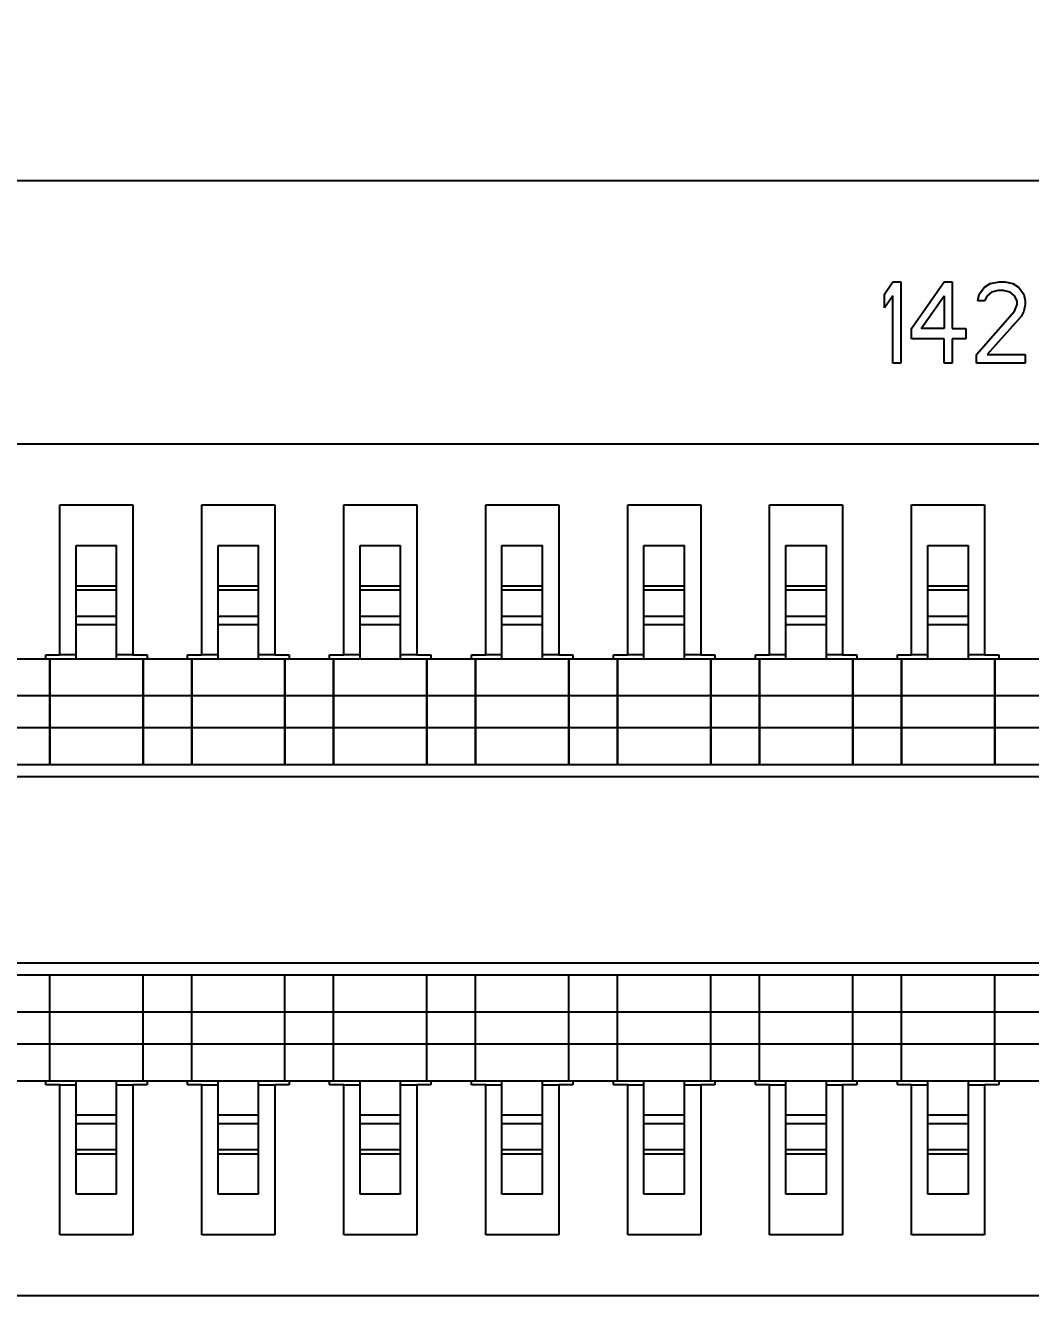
# Model space of a CAD drawing. Header units: millimetres. Extents: x 7 to 507, y -14 to 339.
# Drawn here: x 60.593 to 63.071, y 207.209 to 210.341 of the extents above; entities that cross this region are included whole.
import ezdxf

# ---------------------------------------------------------------- set-up
doc = ezdxf.new("R2010")
doc.units = ezdxf.units.MM
doc.header["$LTSCALE"] = 23.1
doc.layers.get('0').update_dxf_attribs({"linetype": 'CONTINUOUS'})
for name, color, linetype in [('01_ASM_ALL_AXIS', 7, 'CONTINUOUS'), ('_135225', 7, 'CONTINUOUS'), ('_139725', 7, 'CONTINUOUS'), ('_186646', 7, 'CONTINUOUS'), ('_209750', 7, 'CONTINUOUS'), ('_240873', 7, 'CONTINUOUS'), ('_391631', 7, 'CONTINUOUS'), ('_395873', 7, 'CONTINUOUS'), ('_437383', 7, 'CONTINUOUS'), ('_499358', 7, 'CONTINUOUS'), ('_509238', 7, 'CONTINUOUS'), ('_543160', 7, 'CONTINUOUS'), ('_548257', 7, 'CONTINUOUS'), ('_554376', 7, 'CONTINUOUS'), ('_556303', 7, 'CONTINUOUS'), ('_597289', 7, 'CONTINUOUS')]:
    doc.layers.add(name, color=color, linetype=linetype)
doc.styles.get("Standard").update_dxf_attribs({"font": 'simplex.shx', "width": 0.8})
doc.dimstyles.new('DIMSTYLE_1', dxfattribs={"dimtxt": 3, "dimasz": 3, "dimexe": 2, "dimexo": 0.35, "dimgap": 0.75, "dimtad": 1, "dimdec": 3, "dimzin": 0, "dimdsep": 46, "dimtxsty": 'Standard', "dimcen": 0.09, "dimadec": 3, "dimazin": 0, "dimtp": 0.001, "dimtm": 0.001, "dimtfac": 1, "dimtdec": 3, "dimtofl": 0, "dimtmove": 0, "dimatfit": 3, "dimfxl": 0, "dimtolj": 1, "dimtzin": 0, "dimarcsym": 0})

# ---------------------------------------------------------------- blocks, each defined once
blk = doc.blocks.new('_FILLED')
at = {"color": 0, "linetype": 'ByBlock'}
blk.add_solid([(0, 0), (-1, 0.1333), (-1, -0.1333)], dxfattribs=at)
blk = doc.blocks.new('*D1819')
at = {"color": 2}
for p, q in [((63.2181, 215.867), (63.2181, 217.117)), ((68.8681, 215.867), (68.8681, 217.117)), ((63.2181, 208.6085), (63.2181, 215.867)), ((68.8681, 209.1733), (68.8681, 215.867)), ((63.2181, 215.117), (31.2544, 215.117)), ((31.2544, 215.117), (66.0431, 215.117)), ((73.8681, 215.117), (66.0431, 215.117)), ((68.8681, 215.117), (73.8681, 215.117))]:
    blk.add_line(p, q, dxfattribs=at)
at = {"color": 2, "xscale": 3, "yscale": 3, "zscale": 3}
blk.add_blockref('_FILLED', (63.2181, 215.117), dxfattribs=at)
at = {"color": 2, "xscale": 3, "yscale": 3, "zscale": 3, "rotation": 180}
blk.add_blockref('_FILLED', (68.8681, 215.117), dxfattribs=at)

msp = doc.modelspace()

# ---------------------------------------------------------------- linework, layer by layer
at = {"color": 7}
msp.add_line((58.0681, 209.9585), (67.6654, 209.9585), dxfattribs=at)
at = {"color": 2}
for p, q in [((67.6981, 209.3085), (58.7381, 209.3085)), ((58.7381, 207.2085), (67.6981, 207.2085))]:
    msp.add_line(p, q, dxfattribs=at)
at = {"color": 4}
for p, q in [((60.6781, 208.7885), (60.6781, 209.1585)), ((60.6781, 209.1585), (60.8581, 209.1585)), ((60.8581, 209.1585), (60.8581, 208.7885)), ((61.0281, 208.7885), (61.0281, 209.1585)), ((61.0281, 209.1585), (61.2081, 209.1585)), ((61.2081, 209.1585), (61.2081, 208.7885)), ((61.3781, 208.7885), (61.3781, 209.1585)), ((61.3781, 209.1585), (61.5581, 209.1585)), ((61.5581, 209.1585), (61.5581, 208.7885)), ((61.7281, 208.7885), (61.7281, 209.1585)), ((61.7281, 209.1585), (61.9081, 209.1585)), ((61.9081, 209.1585), (61.9081, 208.7885)), ((62.0781, 208.7885), (62.0781, 209.1585)), ((62.0781, 209.1585), (62.2581, 209.1585)), ((62.2581, 209.1585), (62.2581, 208.7885)), ((62.4281, 208.7885), (62.4281, 209.1585)), ((62.4281, 209.1585), (62.6081, 209.1585)), ((62.6081, 209.1585), (62.6081, 208.7885)), ((62.7781, 208.7885), (62.7781, 209.1585)), ((62.7781, 209.1585), (62.9581, 209.1585)), ((62.9581, 209.1585), (62.9581, 208.7885)), ((60.7181, 208.7885), (60.6781, 208.7885)), ((60.8581, 208.7885), (60.8181, 208.7885)), ((61.0681, 208.7885), (61.0281, 208.7885)), ((61.2081, 208.7885), (61.1681, 208.7885)), ((61.4181, 208.7885), (61.3781, 208.7885)), ((61.5581, 208.7885), (61.5181, 208.7885)), ((61.7681, 208.7885), (61.7281, 208.7885)), ((61.9081, 208.7885), (61.8681, 208.7885)), ((62.1181, 208.7885), (62.0781, 208.7885)), ((62.2581, 208.7885), (62.2181, 208.7885)), ((62.4681, 208.7885), (62.4281, 208.7885)), ((62.6081, 208.7885), (62.5681, 208.7885)), ((62.8181, 208.7885), (62.7781, 208.7885)), ((62.9581, 208.7885), (62.9181, 208.7885)), ((60.6781, 207.3585), (60.6781, 207.7285)), ((60.6781, 207.7285), (60.7181, 207.7285)), ((60.8181, 207.7285), (60.8581, 207.7285)), ((60.8581, 207.7285), (60.8581, 207.3585)), ((61.0281, 207.3585), (61.0281, 207.7285)), ((61.0281, 207.7285), (61.0681, 207.7285)), ((61.1681, 207.7285), (61.2081, 207.7285)), ((61.2081, 207.7285), (61.2081, 207.3585)), ((61.3781, 207.3585), (61.3781, 207.7285)), ((61.3781, 207.7285), (61.4181, 207.7285)), ((61.5181, 207.7285), (61.5581, 207.7285)), ((61.5581, 207.7285), (61.5581, 207.3585)), ((61.7281, 207.3585), (61.7281, 207.7285)), ((61.7281, 207.7285), (61.7681, 207.7285)), ((61.8681, 207.7285), (61.9081, 207.7285)), ((61.9081, 207.7285), (61.9081, 207.3585)), ((62.0781, 207.3585), (62.0781, 207.7285)), ((62.0781, 207.7285), (62.1181, 207.7285)), ((62.2181, 207.7285), (62.2581, 207.7285)), ((62.2581, 207.7285), (62.2581, 207.3585)), ((62.4281, 207.3585), (62.4281, 207.7285)), ((62.4281, 207.7285), (62.4681, 207.7285)), ((62.5681, 207.7285), (62.6081, 207.7285)), ((62.6081, 207.7285), (62.6081, 207.3585)), ((62.7781, 207.3585), (62.7781, 207.7285)), ((62.7781, 207.7285), (62.8181, 207.7285)), ((62.9181, 207.7285), (62.9581, 207.7285)), ((62.9581, 207.7285), (62.9581, 207.3585)), ((60.8581, 207.3585), (60.6781, 207.3585)), ((61.2081, 207.3585), (61.0281, 207.3585)), ((61.5581, 207.3585), (61.3781, 207.3585)), ((61.9081, 207.3585), (61.7281, 207.3585)), ((62.2581, 207.3585), (62.0781, 207.3585)), ((62.6081, 207.3585), (62.4281, 207.3585)), ((62.9581, 207.3585), (62.7781, 207.3585))]:
    msp.add_line(p, q, dxfattribs=at)
at = {"color": 1}
for p, q in [((60.6431, 208.7785), (60.6431, 208.7885)), ((60.6431, 208.7885), (60.6781, 208.7885)), ((60.8581, 208.7885), (60.8931, 208.7885)), ((60.8931, 208.7885), (60.8931, 208.7785)), ((60.9931, 208.7785), (60.9931, 208.7885)), ((60.9931, 208.7885), (61.0281, 208.7885)), ((61.2081, 208.7885), (61.2431, 208.7885)), ((61.2431, 208.7885), (61.2431, 208.7785)), ((61.3431, 208.7785), (61.3431, 208.7885)), ((61.3431, 208.7885), (61.3781, 208.7885)), ((61.5581, 208.7885), (61.5931, 208.7885)), ((61.5931, 208.7885), (61.5931, 208.7785)), ((61.6931, 208.7785), (61.6931, 208.7885)), ((61.6931, 208.7885), (61.7281, 208.7885)), ((61.9081, 208.7885), (61.9431, 208.7885)), ((61.9431, 208.7885), (61.9431, 208.7785)), ((62.0431, 208.7785), (62.0431, 208.7885)), ((62.0431, 208.7885), (62.0781, 208.7885)), ((62.2581, 208.7885), (62.2931, 208.7885)), ((62.2931, 208.7885), (62.2931, 208.7785)), ((62.3931, 208.7785), (62.3931, 208.7885)), ((62.3931, 208.7885), (62.4281, 208.7885)), ((62.6081, 208.7885), (62.6431, 208.7885)), ((62.6431, 208.7885), (62.6431, 208.7785)), ((62.7431, 208.7785), (62.7431, 208.7885)), ((62.7431, 208.7885), (62.7781, 208.7885)), ((62.9581, 208.7885), (62.9931, 208.7885)), ((62.9931, 208.7885), (62.9931, 208.7785)), ((60.6431, 207.7285), (60.6431, 207.7385)), ((60.8931, 207.7385), (60.8931, 207.7285)), ((60.9931, 207.7285), (60.9931, 207.7385)), ((61.2431, 207.7385), (61.2431, 207.7285)), ((61.3431, 207.7285), (61.3431, 207.7385)), ((61.5931, 207.7385), (61.5931, 207.7285)), ((61.6931, 207.7285), (61.6931, 207.7385)), ((61.9431, 207.7385), (61.9431, 207.7285)), ((62.0431, 207.7285), (62.0431, 207.7385)), ((62.2931, 207.7385), (62.2931, 207.7285)), ((62.3931, 207.7285), (62.3931, 207.7385)), ((62.6431, 207.7385), (62.6431, 207.7285)), ((62.7431, 207.7285), (62.7431, 207.7385)), ((62.9931, 207.7385), (62.9931, 207.7285)), ((60.6781, 207.7285), (60.6431, 207.7285)), ((60.8931, 207.7285), (60.8581, 207.7285)), ((61.0281, 207.7285), (60.9931, 207.7285)), ((61.2431, 207.7285), (61.2081, 207.7285)), ((61.3781, 207.7285), (61.3431, 207.7285)), ((61.5931, 207.7285), (61.5581, 207.7285)), ((61.7281, 207.7285), (61.6931, 207.7285)), ((61.9431, 207.7285), (61.9081, 207.7285)), ((62.0781, 207.7285), (62.0431, 207.7285)), ((62.2931, 207.7285), (62.2581, 207.7285)), ((62.4281, 207.7285), (62.3931, 207.7285)), ((62.6431, 207.7285), (62.6081, 207.7285)), ((62.7781, 207.7285), (62.7431, 207.7285)), ((62.9931, 207.7285), (62.9581, 207.7285))]:
    msp.add_line(p, q, dxfattribs=at)
at = {"layer": '01_ASM_ALL_AXIS', "color": 4}
for p, q in [((62.7115, 209.6787), (62.7315, 209.7085)), ((62.7315, 209.7085), (62.7515, 209.7085)), ((62.7515, 209.7085), (62.7515, 209.5085)), ((62.7781, 209.5936), (62.8581, 209.7085)), ((62.8581, 209.7085), (62.8781, 209.7085)), ((62.8781, 209.7085), (62.8781, 209.5936)), ((62.9581, 209.6958), (62.9715, 209.7043)), ((62.9715, 209.7043), (62.9948, 209.7085)), ((62.9948, 209.7085), (63.0081, 209.7085)), ((63.0081, 209.7085), (63.0281, 209.7043)), ((63.0281, 209.7043), (63.0415, 209.6958)), ((62.7115, 209.6447), (62.7115, 209.6787)), ((62.7315, 209.6745), (62.7115, 209.6447)), ((62.7315, 209.5085), (62.7315, 209.6745)), ((62.8015, 209.5936), (62.8581, 209.6745)), ((62.8581, 209.6745), (62.8581, 209.5936)), ((62.9415, 209.6617), (62.9448, 209.6787)), ((62.9448, 209.6787), (62.9581, 209.6958)), ((62.9648, 209.6745), (62.9581, 209.6617)), ((62.9748, 209.683), (62.9648, 209.6745)), ((62.9915, 209.6873), (62.9748, 209.683)), ((63.0048, 209.6873), (62.9915, 209.6873)), ((63.0215, 209.683), (63.0048, 209.6873)), ((63.0315, 209.6745), (63.0215, 209.683)), ((63.0381, 209.6617), (63.0315, 209.6745)), ((63.0415, 209.6958), (63.0548, 209.6787)), ((63.0548, 209.6787), (63.0581, 209.6617)), ((62.9581, 209.6617), (62.9415, 209.6617)), ((63.0315, 209.6362), (63.0381, 209.6532)), ((63.0381, 209.6532), (63.0381, 209.6617)), ((63.0581, 209.6532), (63.0548, 209.6362)), ((63.0581, 209.6617), (63.0581, 209.6532)), ((62.9381, 209.5298), (63.0315, 209.6362)), ((63.0481, 209.6234), (62.9648, 209.5298)), ((63.0548, 209.6362), (63.0481, 209.6234)), ((62.7781, 209.5681), (62.7781, 209.5936)), ((62.8581, 209.5936), (62.8015, 209.5936)), ((62.8781, 209.5936), (62.9115, 209.5936)), ((62.9115, 209.5936), (62.9115, 209.5681)), ((62.8581, 209.5681), (62.7781, 209.5681)), ((62.8581, 209.5085), (62.8581, 209.5681)), ((62.8781, 209.5681), (62.8781, 209.5085)), ((62.9115, 209.5681), (62.8781, 209.5681)), ((62.9381, 209.5085), (62.9381, 209.5298)), ((62.9648, 209.5298), (63.0581, 209.5298)), ((63.0581, 209.5298), (63.0581, 209.5085)), ((62.7515, 209.5085), (62.7315, 209.5085)), ((62.8781, 209.5085), (62.8581, 209.5085)), ((63.0581, 209.5085), (62.9381, 209.5085))]:
    msp.add_line(p, q, dxfattribs=at)
at = {"layer": '_135225', "color": 7}
for p, q in [((62.1181, 208.7785), (62.1181, 209.0585)), ((62.1181, 209.0585), (62.2181, 209.0585)), ((62.2181, 208.7785), (62.2181, 209.0585)), ((62.0531, 208.5185), (62.0531, 208.7785)), ((62.2831, 208.7785), (62.0531, 208.7785)), ((62.2831, 208.7785), (62.2831, 208.5185)), ((62.0531, 208.5185), (62.2831, 208.5185))]:
    msp.add_line(p, q, dxfattribs=at)
at = {"layer": '_135225', "color": 9}
for p, q in [((62.2181, 208.9585), (62.1181, 208.9585)), ((62.1181, 208.9493), (62.2181, 208.9493)), ((62.2181, 208.8838), (62.1181, 208.8838)), ((62.1181, 208.8635), (62.2181, 208.8635)), ((62.0531, 208.6885), (62.2831, 208.6885)), ((62.2831, 208.6085), (62.0531, 208.6085))]:
    msp.add_line(p, q, dxfattribs=at)
at = {"layer": '_139725', "color": 7}
for p, q in [((60.6531, 208.7785), (60.5331, 208.7785)), ((60.6531, 208.7785), (60.6531, 208.5185)), ((60.8831, 208.5185), (60.8831, 208.7785)), ((61.0031, 208.7785), (60.8831, 208.7785)), ((61.0031, 208.7785), (61.0031, 208.5185)), ((61.2331, 208.5185), (61.2331, 208.7785)), ((61.3531, 208.7785), (61.2331, 208.7785)), ((61.3531, 208.7785), (61.3531, 208.5185)), ((61.5831, 208.5185), (61.5831, 208.7785)), ((61.7031, 208.7785), (61.5831, 208.7785)), ((61.7031, 208.7785), (61.7031, 208.5185)), ((61.9331, 208.5185), (61.9331, 208.7785)), ((62.0531, 208.7785), (61.9331, 208.7785)), ((62.0531, 208.7785), (62.0531, 208.5185)), ((62.2831, 208.5185), (62.2831, 208.7785)), ((62.4031, 208.7785), (62.2831, 208.7785)), ((62.4031, 208.7785), (62.4031, 208.5185)), ((62.6331, 208.5185), (62.6331, 208.7785)), ((62.7531, 208.7785), (62.6331, 208.7785)), ((62.7531, 208.7785), (62.7531, 208.5185)), ((62.9831, 208.5185), (62.9831, 208.7785)), ((63.1031, 208.7785), (62.9831, 208.7785)), ((60.5331, 208.5185), (60.6531, 208.5185)), ((60.8831, 208.5185), (61.0031, 208.5185)), ((61.2331, 208.5185), (61.3531, 208.5185)), ((61.5831, 208.5185), (61.7031, 208.5185)), ((61.9331, 208.5185), (62.0531, 208.5185)), ((62.2831, 208.5185), (62.4031, 208.5185)), ((62.6331, 208.5185), (62.7531, 208.5185)), ((62.9831, 208.5185), (63.1031, 208.5185)), ((58.5725, 208.4885), (67.8638, 208.4885)), ((67.8638, 208.0285), (58.5725, 208.0285)), ((60.6531, 207.9985), (60.5331, 207.9985)), ((60.6531, 207.7385), (60.6531, 207.9985)), ((60.8831, 207.7385), (60.8831, 207.9985)), ((61.0031, 207.9985), (60.8831, 207.9985)), ((61.0031, 207.7385), (61.0031, 207.9985)), ((61.2331, 207.7385), (61.2331, 207.9985)), ((61.3531, 207.9985), (61.2331, 207.9985)), ((61.3531, 207.7385), (61.3531, 207.9985)), ((61.5831, 207.7385), (61.5831, 207.9985)), ((61.7031, 207.9985), (61.5831, 207.9985)), ((61.7031, 207.7385), (61.7031, 207.9985)), ((61.9331, 207.7385), (61.9331, 207.9985)), ((62.0531, 207.9985), (61.9331, 207.9985)), ((62.0531, 207.7385), (62.0531, 207.9985)), ((62.2831, 207.7385), (62.2831, 207.9985)), ((62.4031, 207.9985), (62.2831, 207.9985)), ((62.4031, 207.7385), (62.4031, 207.9985)), ((62.6331, 207.7385), (62.6331, 207.9985)), ((62.7531, 207.9985), (62.6331, 207.9985)), ((62.7531, 207.7385), (62.7531, 207.9985)), ((62.9831, 207.7385), (62.9831, 207.9985)), ((63.1031, 207.9985), (62.9831, 207.9985)), ((60.5331, 207.7385), (60.6531, 207.7385)), ((60.8831, 207.7385), (61.0031, 207.7385)), ((61.2331, 207.7385), (61.3531, 207.7385)), ((61.5831, 207.7385), (61.7031, 207.7385)), ((61.9331, 207.7385), (62.0531, 207.7385)), ((62.2831, 207.7385), (62.4031, 207.7385)), ((62.6331, 207.7385), (62.7531, 207.7385)), ((62.9831, 207.7385), (63.1031, 207.7385))]:
    msp.add_line(p, q, dxfattribs=at)
at = {"layer": '_139725', "color": 9}
for p, q in [((60.5331, 208.6885), (60.6531, 208.6885)), ((60.8831, 208.6885), (61.0031, 208.6885)), ((61.2331, 208.6885), (61.3531, 208.6885)), ((61.5831, 208.6885), (61.7031, 208.6885)), ((61.9331, 208.6885), (62.0531, 208.6885)), ((62.2831, 208.6885), (62.4031, 208.6885)), ((62.6331, 208.6885), (62.7531, 208.6885)), ((62.9831, 208.6885), (63.1031, 208.6885)), ((60.6531, 208.6085), (60.5331, 208.6085)), ((61.0031, 208.6085), (60.8831, 208.6085)), ((61.3531, 208.6085), (61.2331, 208.6085)), ((61.7031, 208.6085), (61.5831, 208.6085)), ((62.0531, 208.6085), (61.9331, 208.6085)), ((62.4031, 208.6085), (62.2831, 208.6085)), ((62.7531, 208.6085), (62.6331, 208.6085)), ((63.1031, 208.6085), (62.9831, 208.6085)), ((60.5331, 207.9085), (60.6531, 207.9085)), ((60.8831, 207.9085), (61.0031, 207.9085)), ((61.2331, 207.9085), (61.3531, 207.9085)), ((61.5831, 207.9085), (61.7031, 207.9085)), ((61.9331, 207.9085), (62.0531, 207.9085)), ((62.2831, 207.9085), (62.4031, 207.9085)), ((62.6331, 207.9085), (62.7531, 207.9085)), ((62.9831, 207.9085), (63.1031, 207.9085)), ((60.6531, 207.8285), (60.5331, 207.8285)), ((61.0031, 207.8285), (60.8831, 207.8285)), ((61.3531, 207.8285), (61.2331, 207.8285)), ((61.7031, 207.8285), (61.5831, 207.8285)), ((62.0531, 207.8285), (61.9331, 207.8285)), ((62.4031, 207.8285), (62.2831, 207.8285)), ((62.7531, 207.8285), (62.6331, 207.8285)), ((63.1031, 207.8285), (62.9831, 207.8285))]:
    msp.add_line(p, q, dxfattribs=at)
at = {"layer": '_186646', "color": 7}
for p, q in [((60.6531, 207.7385), (60.6531, 207.9985)), ((60.8831, 207.9985), (60.6531, 207.9985)), ((60.8831, 207.7385), (60.8831, 207.9985)), ((60.6531, 207.7385), (60.8831, 207.7385)), ((60.7181, 207.4585), (60.7181, 207.7385)), ((60.8181, 207.4585), (60.8181, 207.7385)), ((60.8181, 207.4585), (60.7181, 207.4585))]:
    msp.add_line(p, q, dxfattribs=at)
at = {"layer": '_186646', "color": 9}
for p, q in [((60.6531, 207.9085), (60.8831, 207.9085)), ((60.8831, 207.8285), (60.6531, 207.8285)), ((60.8181, 207.6535), (60.7181, 207.6535)), ((60.7181, 207.6333), (60.8181, 207.6333)), ((60.8181, 207.5677), (60.7181, 207.5677)), ((60.7181, 207.5585), (60.8181, 207.5585))]:
    msp.add_line(p, q, dxfattribs=at)
at = {"layer": '_209750', "color": 7}
for p, q in [((61.4181, 208.7785), (61.4181, 209.0585)), ((61.4181, 209.0585), (61.5181, 209.0585)), ((61.5181, 208.7785), (61.5181, 209.0585)), ((61.3531, 208.5185), (61.3531, 208.7785)), ((61.5831, 208.7785), (61.3531, 208.7785)), ((61.5831, 208.7785), (61.5831, 208.5185)), ((61.3531, 208.5185), (61.5831, 208.5185))]:
    msp.add_line(p, q, dxfattribs=at)
at = {"layer": '_209750', "color": 9}
for p, q in [((61.5181, 208.9585), (61.4181, 208.9585)), ((61.4181, 208.9493), (61.5181, 208.9493)), ((61.5181, 208.8838), (61.4181, 208.8838)), ((61.4181, 208.8635), (61.5181, 208.8635)), ((61.3531, 208.6885), (61.5831, 208.6885)), ((61.5831, 208.6085), (61.3531, 208.6085))]:
    msp.add_line(p, q, dxfattribs=at)
at = {"layer": '_240873', "color": 7}
for p, q in [((62.0531, 207.7385), (62.0531, 207.9985)), ((62.2831, 207.9985), (62.0531, 207.9985)), ((62.2831, 207.7385), (62.2831, 207.9985)), ((62.0531, 207.7385), (62.2831, 207.7385)), ((62.1181, 207.4585), (62.1181, 207.7385)), ((62.2181, 207.4585), (62.2181, 207.7385)), ((62.2181, 207.4585), (62.1181, 207.4585))]:
    msp.add_line(p, q, dxfattribs=at)
at = {"layer": '_240873', "color": 9}
for p, q in [((62.0531, 207.9085), (62.2831, 207.9085)), ((62.2831, 207.8285), (62.0531, 207.8285)), ((62.2181, 207.6535), (62.1181, 207.6535)), ((62.1181, 207.6333), (62.2181, 207.6333)), ((62.2181, 207.5677), (62.1181, 207.5677)), ((62.1181, 207.5585), (62.2181, 207.5585))]:
    msp.add_line(p, q, dxfattribs=at)
at = {"layer": '_391631', "color": 7}
for p, q in [((61.7681, 208.7785), (61.7681, 209.0585)), ((61.7681, 209.0585), (61.8681, 209.0585)), ((61.8681, 208.7785), (61.8681, 209.0585)), ((61.7031, 208.5185), (61.7031, 208.7785)), ((61.9331, 208.7785), (61.7031, 208.7785)), ((61.9331, 208.7785), (61.9331, 208.5185)), ((61.7031, 208.5185), (61.9331, 208.5185))]:
    msp.add_line(p, q, dxfattribs=at)
at = {"layer": '_391631', "color": 9}
for p, q in [((61.8681, 208.9585), (61.7681, 208.9585)), ((61.7681, 208.9493), (61.8681, 208.9493)), ((61.8681, 208.8838), (61.7681, 208.8838)), ((61.7681, 208.8635), (61.8681, 208.8635)), ((61.7031, 208.6885), (61.9331, 208.6885)), ((61.9331, 208.6085), (61.7031, 208.6085))]:
    msp.add_line(p, q, dxfattribs=at)
at = {"layer": '_395873', "color": 7}
for p, q in [((62.4031, 207.7385), (62.4031, 207.9985)), ((62.6331, 207.9985), (62.4031, 207.9985)), ((62.6331, 207.7385), (62.6331, 207.9985)), ((62.4031, 207.7385), (62.6331, 207.7385)), ((62.4681, 207.4585), (62.4681, 207.7385)), ((62.5681, 207.4585), (62.5681, 207.7385)), ((62.5681, 207.4585), (62.4681, 207.4585))]:
    msp.add_line(p, q, dxfattribs=at)
at = {"layer": '_395873', "color": 9}
for p, q in [((62.4031, 207.9085), (62.6331, 207.9085)), ((62.6331, 207.8285), (62.4031, 207.8285)), ((62.5681, 207.6535), (62.4681, 207.6535)), ((62.4681, 207.6333), (62.5681, 207.6333)), ((62.5681, 207.5677), (62.4681, 207.5677)), ((62.4681, 207.5585), (62.5681, 207.5585))]:
    msp.add_line(p, q, dxfattribs=at)
at = {"layer": '_437383', "color": 7}
for p, q in [((62.8181, 208.7785), (62.8181, 209.0585)), ((62.8181, 209.0585), (62.9181, 209.0585)), ((62.9181, 208.7785), (62.9181, 209.0585)), ((62.7531, 208.5185), (62.7531, 208.7785)), ((62.9831, 208.7785), (62.7531, 208.7785)), ((62.9831, 208.7785), (62.9831, 208.5185)), ((62.7531, 208.5185), (62.9831, 208.5185))]:
    msp.add_line(p, q, dxfattribs=at)
at = {"layer": '_437383', "color": 9}
for p, q in [((62.9181, 208.9585), (62.8181, 208.9585)), ((62.8181, 208.9493), (62.9181, 208.9493)), ((62.9181, 208.8838), (62.8181, 208.8838)), ((62.8181, 208.8635), (62.9181, 208.8635)), ((62.7531, 208.6885), (62.9831, 208.6885)), ((62.9831, 208.6085), (62.7531, 208.6085))]:
    msp.add_line(p, q, dxfattribs=at)
at = {"layer": '_499358', "color": 7}
for p, q in [((61.3531, 207.7385), (61.3531, 207.9985)), ((61.5831, 207.9985), (61.3531, 207.9985)), ((61.5831, 207.7385), (61.5831, 207.9985)), ((61.3531, 207.7385), (61.5831, 207.7385)), ((61.4181, 207.4585), (61.4181, 207.7385)), ((61.5181, 207.4585), (61.5181, 207.7385)), ((61.5181, 207.4585), (61.4181, 207.4585))]:
    msp.add_line(p, q, dxfattribs=at)
at = {"layer": '_499358', "color": 9}
for p, q in [((61.3531, 207.9085), (61.5831, 207.9085)), ((61.5831, 207.8285), (61.3531, 207.8285)), ((61.5181, 207.6535), (61.4181, 207.6535)), ((61.4181, 207.6333), (61.5181, 207.6333)), ((61.5181, 207.5677), (61.4181, 207.5677)), ((61.4181, 207.5585), (61.5181, 207.5585))]:
    msp.add_line(p, q, dxfattribs=at)
at = {"layer": '_509238', "color": 7}
for p, q in [((61.0031, 207.7385), (61.0031, 207.9985)), ((61.2331, 207.9985), (61.0031, 207.9985)), ((61.2331, 207.7385), (61.2331, 207.9985)), ((61.0031, 207.7385), (61.2331, 207.7385)), ((61.0681, 207.4585), (61.0681, 207.7385)), ((61.1681, 207.4585), (61.1681, 207.7385)), ((61.1681, 207.4585), (61.0681, 207.4585))]:
    msp.add_line(p, q, dxfattribs=at)
at = {"layer": '_509238', "color": 9}
for p, q in [((61.0031, 207.9085), (61.2331, 207.9085)), ((61.2331, 207.8285), (61.0031, 207.8285)), ((61.1681, 207.6535), (61.0681, 207.6535)), ((61.0681, 207.6333), (61.1681, 207.6333)), ((61.1681, 207.5677), (61.0681, 207.5677)), ((61.0681, 207.5585), (61.1681, 207.5585))]:
    msp.add_line(p, q, dxfattribs=at)
at = {"layer": '_543160', "color": 7}
for p, q in [((61.0681, 208.7785), (61.0681, 209.0585)), ((61.0681, 209.0585), (61.1681, 209.0585)), ((61.1681, 208.7785), (61.1681, 209.0585)), ((61.0031, 208.5185), (61.0031, 208.7785)), ((61.2331, 208.7785), (61.0031, 208.7785)), ((61.2331, 208.7785), (61.2331, 208.5185)), ((61.0031, 208.5185), (61.2331, 208.5185))]:
    msp.add_line(p, q, dxfattribs=at)
at = {"layer": '_543160', "color": 9}
for p, q in [((61.1681, 208.9585), (61.0681, 208.9585)), ((61.0681, 208.9493), (61.1681, 208.9493)), ((61.1681, 208.8838), (61.0681, 208.8838)), ((61.0681, 208.8635), (61.1681, 208.8635)), ((61.0031, 208.6885), (61.2331, 208.6885)), ((61.2331, 208.6085), (61.0031, 208.6085))]:
    msp.add_line(p, q, dxfattribs=at)
at = {"layer": '_548257', "color": 7}
for p, q in [((60.7181, 208.7785), (60.7181, 209.0585)), ((60.7181, 209.0585), (60.8181, 209.0585)), ((60.8181, 208.7785), (60.8181, 209.0585)), ((60.6531, 208.5185), (60.6531, 208.7785)), ((60.8831, 208.7785), (60.6531, 208.7785)), ((60.8831, 208.7785), (60.8831, 208.5185)), ((60.6531, 208.5185), (60.8831, 208.5185))]:
    msp.add_line(p, q, dxfattribs=at)
at = {"layer": '_548257', "color": 9}
for p, q in [((60.8181, 208.9585), (60.7181, 208.9585)), ((60.7181, 208.9493), (60.8181, 208.9493)), ((60.8181, 208.8838), (60.7181, 208.8838)), ((60.7181, 208.8635), (60.8181, 208.8635)), ((60.6531, 208.6885), (60.8831, 208.6885)), ((60.8831, 208.6085), (60.6531, 208.6085))]:
    msp.add_line(p, q, dxfattribs=at)
at = {"layer": '_554376', "color": 7}
for p, q in [((61.7031, 207.7385), (61.7031, 207.9985)), ((61.9331, 207.9985), (61.7031, 207.9985)), ((61.9331, 207.7385), (61.9331, 207.9985)), ((61.7031, 207.7385), (61.9331, 207.7385)), ((61.7681, 207.4585), (61.7681, 207.7385)), ((61.8681, 207.4585), (61.8681, 207.7385)), ((61.8681, 207.4585), (61.7681, 207.4585))]:
    msp.add_line(p, q, dxfattribs=at)
at = {"layer": '_554376', "color": 9}
for p, q in [((61.7031, 207.9085), (61.9331, 207.9085)), ((61.9331, 207.8285), (61.7031, 207.8285)), ((61.8681, 207.6535), (61.7681, 207.6535)), ((61.7681, 207.6333), (61.8681, 207.6333)), ((61.8681, 207.5677), (61.7681, 207.5677)), ((61.7681, 207.5585), (61.8681, 207.5585))]:
    msp.add_line(p, q, dxfattribs=at)
at = {"layer": '_556303', "color": 7}
for p, q in [((62.7531, 207.7385), (62.7531, 207.9985)), ((62.9831, 207.9985), (62.7531, 207.9985)), ((62.9831, 207.7385), (62.9831, 207.9985)), ((62.7531, 207.7385), (62.9831, 207.7385)), ((62.8181, 207.4585), (62.8181, 207.7385)), ((62.9181, 207.4585), (62.9181, 207.7385)), ((62.9181, 207.4585), (62.8181, 207.4585))]:
    msp.add_line(p, q, dxfattribs=at)
at = {"layer": '_556303', "color": 9}
for p, q in [((62.7531, 207.9085), (62.9831, 207.9085)), ((62.9831, 207.8285), (62.7531, 207.8285)), ((62.9181, 207.6535), (62.8181, 207.6535)), ((62.8181, 207.6333), (62.9181, 207.6333)), ((62.9181, 207.5677), (62.8181, 207.5677)), ((62.8181, 207.5585), (62.9181, 207.5585))]:
    msp.add_line(p, q, dxfattribs=at)
at = {"layer": '_597289', "color": 7}
for p, q in [((62.4681, 208.7785), (62.4681, 209.0585)), ((62.4681, 209.0585), (62.5681, 209.0585)), ((62.5681, 208.7785), (62.5681, 209.0585)), ((62.4031, 208.5185), (62.4031, 208.7785)), ((62.6331, 208.7785), (62.4031, 208.7785)), ((62.6331, 208.7785), (62.6331, 208.5185)), ((62.4031, 208.5185), (62.6331, 208.5185))]:
    msp.add_line(p, q, dxfattribs=at)
at = {"layer": '_597289', "color": 9}
for p, q in [((62.5681, 208.9585), (62.4681, 208.9585)), ((62.4681, 208.9493), (62.5681, 208.9493)), ((62.5681, 208.8838), (62.4681, 208.8838)), ((62.4681, 208.8635), (62.5681, 208.8635)), ((62.4031, 208.6885), (62.6331, 208.6885)), ((62.6331, 208.6085), (62.4031, 208.6085))]:
    msp.add_line(p, q, dxfattribs=at)

# ---------------------------------------------------------------- dimensions: what is measured, and where the dimension line sits
at = {"color": 2}
dim = msp.add_linear_dim(base=(63.2181, 215.117), p1=(68.8681, 208.8233), p2=(63.2181, 208.2585), angle=180, text='5.65{\\fSymbol_ASME;\\W1.0;±}0.02', dimstyle='DIMSTYLE_1', dxfattribs=at)
dim.commit()
dim.dimension.update_dxf_attribs({"geometry": '*D1819', "text_midpoint": (31.2544, 215.117), "dimtype": 160})

doc.saveas('drawing.dxf')
